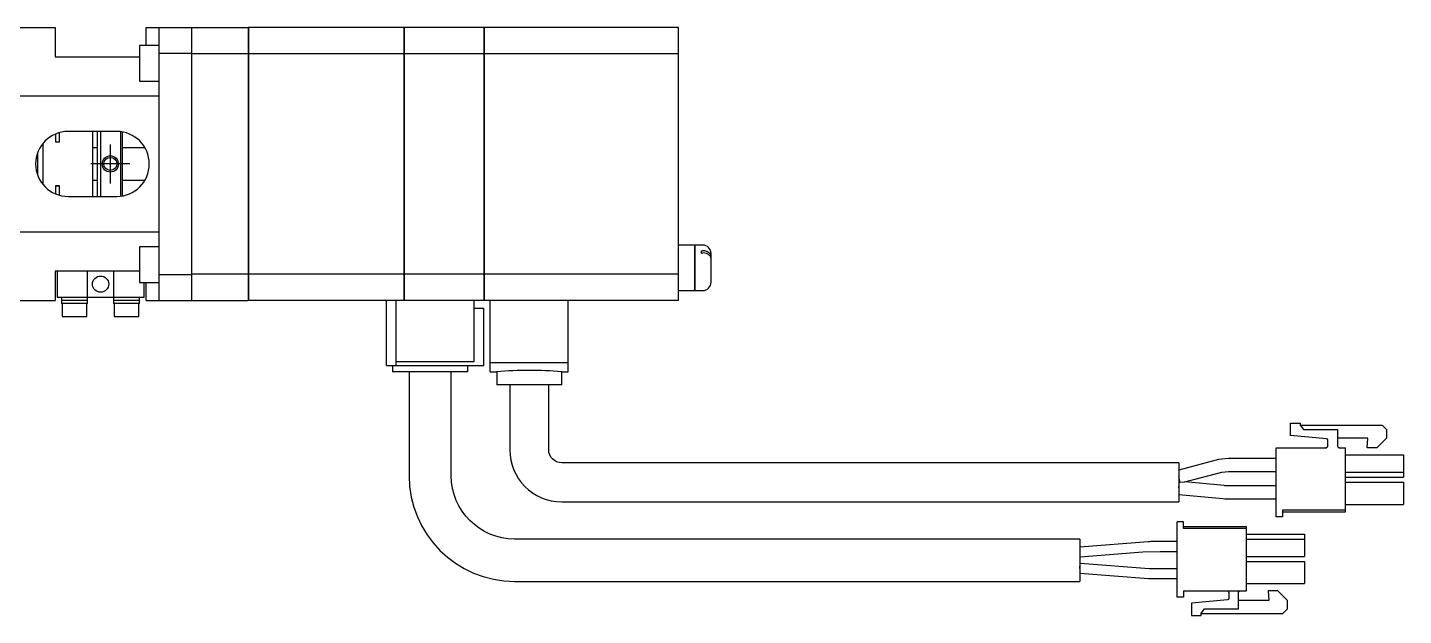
# Model space of a CAD drawing. Extents: x 0 to 805, y -8 to 496.
# Drawn here: x 593.4 to 805.3, y 307.3 to 397.8 of the extents above; entities that cross this region are included whole.
import ezdxf

# ---------------------------------------------------------------- set-up
doc = ezdxf.new("R2010")
doc.units = 0
doc.header["$LTSCALE"] = 0.5
doc.linetypes.add('CENTER', pattern=[50.8, 31.75, -6.35, 6.35, -6.35])
for name, color, linetype in [('MSM_CENTER', 1, 'CENTER'), ('MSM_CONTINUOUS', 7, 'CONTINUOUS'), ('MSM_NARROW', 5, 'CONTINUOUS')]:
    doc.layers.add(name, color=color, linetype=linetype)

msp = doc.modelspace()

# ---------------------------------------------------------------- linework, layer by layer
at = {"layer": 'MSM_CENTER'}
for p, q in [((606.15, 379.8), (606.15, 373.8)), ((609.15, 376.8), (603.15, 376.8))]:
    msp.add_line(p, q, dxfattribs=at)
at = {"layer": 'MSM_CONTINUOUS'}
for p, q in [((592.15, 397.8), (597.65, 397.8)), ((597.65, 397.8), (597.65, 393.3)), ((611.65, 395.05), (611.65, 397.8)), ((611.65, 397.8), (627.35, 397.8)), ((613.65, 355.8), (613.65, 397.8)), ((618.65, 397.8), (618.65, 355.8)), ((627.35, 397.8), (627.35, 355.8)), ((627.4, 397.75), (627.35, 397.75)), ((651.35, 397.8), (627.4, 397.8)), ((627.4, 397.8), (627.4, 355.8)), ((651.35, 397.8), (651.35, 355.8)), ((651.4, 397.75), (651.35, 397.75)), ((663.65, 397.8), (651.4, 397.8)), ((651.4, 397.8), (651.4, 355.8)), ((663.65, 397.8), (663.65, 355.8)), ((663.7, 397.75), (663.65, 397.75)), ((663.7, 397.8), (663.7, 355.8)), ((693.65, 397.8), (663.7, 397.8)), ((693.65, 355.8), (693.65, 397.8)), ((610.65, 395.05), (610.65, 389.55)), ((613.65, 395.05), (610.65, 395.05)), ((597.65, 393.3), (610.65, 393.3)), ((618.65, 393.8), (613.65, 393.8)), ((627.35, 393.77), (618.65, 393.77)), ((627.4, 393.51), (627.35, 393.51)), ((651.35, 393.77), (627.4, 393.77)), ((651.4, 393.51), (651.35, 393.51)), ((663.65, 393.77), (651.4, 393.77)), ((663.7, 393.51), (663.65, 393.51)), ((693.65, 393.77), (663.7, 393.77)), ((610.65, 389.55), (613.65, 389.55)), ((591.15, 387.3), (613.65, 387.3)), ((597.75, 380.13), (597.75, 381.42)), ((598.25, 381.6), (598.25, 380.13)), ((607.15, 381.8), (599.65, 381.8)), ((603.45, 371.8), (603.45, 381.8)), ((604.15, 381.8), (604.15, 371.8)), ((604.65, 381.8), (604.65, 371.8)), ((607.75, 371.83), (607.75, 381.76)), ((607.95, 381.73), (607.95, 371.86)), ((595.75, 379.93), (595.75, 373.67)), ((598.25, 380.15), (597.75, 380.15)), ((598.25, 380.13), (597.75, 380.13)), ((604.15, 379.3), (603.45, 379.3)), ((611.48, 379.3), (607.95, 379.3)), ((594.95, 378.05), (594.81, 378.05)), ((594.95, 378.5), (594.95, 375.09)), ((594.81, 375.55), (594.95, 375.55)), ((597.75, 372.17), (597.75, 373.46)), ((597.75, 373.46), (598.25, 373.46)), ((597.75, 373.45), (598.25, 373.45)), ((598.25, 373.46), (598.25, 372)), ((603.45, 374.3), (604.15, 374.3)), ((607.95, 374.3), (611.48, 374.3)), ((599.65, 371.8), (607.15, 371.8)), ((613.65, 366.3), (591.15, 366.3)), ((610.65, 364.05), (610.65, 358.55)), ((613.65, 364.05), (610.65, 364.05)), ((696.15, 364.3), (693.65, 364.3)), ((696.15, 357.3), (696.15, 364.3)), ((696.2, 364.25), (696.15, 364.25)), ((696.2, 357.3), (696.2, 364.3)), ((697.35, 364.3), (696.2, 364.3)), ((697.15, 363.44), (697.35, 363.44)), ((697.15, 363.09), (697.15, 363.44)), ((697.15, 363.09), (697.35, 363.09)), ((698.65, 358.6), (698.65, 363)), ((610.65, 360.3), (597.65, 360.3)), ((597.65, 360.3), (597.65, 355.8)), ((597.95, 360.3), (597.95, 356.3)), ((602.65, 355.3), (602.65, 360.3)), ((606.65, 360.3), (606.65, 355.3)), ((610.65, 358.55), (613.65, 358.55)), ((611.35, 356.3), (611.35, 358.55)), ((611.65, 355.8), (611.65, 358.55)), ((613.65, 359.8), (618.65, 359.8)), ((627.35, 359.83), (618.65, 359.83)), ((627.4, 360.08), (627.35, 360.08)), ((651.35, 359.83), (627.4, 359.83)), ((651.4, 360.08), (651.35, 360.08)), ((663.65, 359.83), (651.4, 359.83)), ((663.7, 360.08), (663.65, 360.08)), ((693.65, 359.83), (663.7, 359.83)), ((597.95, 356.3), (611.35, 356.3)), ((598.65, 356.3), (598.65, 355.3)), ((610.65, 355.3), (610.65, 356.3)), ((693.65, 357.3), (696.15, 357.3)), ((696.15, 357.35), (696.2, 357.35)), ((696.2, 357.3), (697.35, 357.3)), ((592.15, 355.8), (597.65, 355.8)), ((602.65, 355.8), (598.65, 355.8)), ((602.65, 355.3), (598.65, 355.3)), ((598.75, 355.3), (598.75, 353.3)), ((602.55, 353.3), (602.55, 355.3)), ((610.65, 355.8), (606.65, 355.8)), ((610.65, 355.3), (606.65, 355.3)), ((606.75, 355.3), (606.75, 353.3)), ((610.55, 353.3), (610.55, 355.3)), ((611.65, 355.8), (627.35, 355.8)), ((627.4, 355.85), (627.35, 355.85)), ((663.65, 355.8), (627.4, 355.8)), ((648.65, 345.8), (648.65, 355.8)), ((650.15, 345.8), (650.15, 355.8)), ((651.4, 355.85), (651.35, 355.85)), ((662.15, 346.4), (662.15, 355.8)), ((662.15, 354.6), (663.65, 354.6)), ((663.7, 355.85), (663.65, 355.85)), ((663.65, 345.8), (663.65, 354.6)), ((693.65, 355.8), (663.7, 355.8)), ((664.65, 344.8), (664.65, 355.8)), ((676.65, 344.8), (676.65, 355.8)), ((598.75, 353.3), (602.55, 353.3)), ((606.75, 353.3), (610.55, 353.3)), ((648.65, 345.8), (663.65, 345.8)), ((649.58, 345.8), (649.58, 344.8)), ((650.15, 346.4), (662.15, 346.4)), ((661.22, 344.8), (661.22, 345.8)), ((664.65, 346.23), (676.65, 346.23)), ((661.22, 344.8), (649.58, 344.8)), ((652.15, 344.8), (652.15, 328.8)), ((658.65, 328.8), (658.65, 344.8)), ((664.65, 344.8), (665.65, 344.8)), ((665.65, 344.8), (665.65, 342.8)), ((675.65, 344.8), (676.65, 344.8)), ((675.65, 342.8), (675.65, 344.8)), ((675.65, 342.8), (665.65, 342.8)), ((667.65, 342.8), (667.65, 332.8)), ((673.65, 332.8), (673.65, 342.8)), ((787.85, 334.98), (787.85, 336.9)), ((787.85, 336.9), (789.35, 336.9)), ((787.85, 336.9), (789.35, 336.9)), ((789.35, 336.9), (789.35, 336.6)), ((793.42, 334.5), (787.85, 334.98)), ((789.35, 336.6), (789.85, 335.9)), ((789.35, 336.6), (789.85, 335.9)), ((789.35, 336.6), (801.95, 336.6)), ((789.35, 336.6), (801.95, 336.6)), ((789.85, 335.9), (795.1, 335.9)), ((789.85, 335.9), (795.1, 335.9)), ((795.1, 335.9), (795.1, 333.4)), ((801.95, 336.6), (802.65, 335.9)), ((801.95, 336.6), (802.65, 335.9)), ((802.65, 335.9), (802.65, 334.6)), ((785.65, 333.1), (793.3, 333.1)), ((785.65, 322.5), (785.65, 333.1)), ((785.65, 333.1), (793.3, 333.1)), ((793.31, 333.1), (793.3, 333.1)), ((793.6, 333.4), (793.6, 334.3)), ((799.78, 334.6), (795.1, 334.6)), ((795.4, 333.1), (796.35, 333.1)), ((795.4, 333.1), (795.4, 333.1)), ((795.4, 333.1), (796.35, 333.1)), ((796.35, 323.25), (796.35, 333.1)), ((799.65, 333.1), (799.78, 334.6)), ((799.65, 333.1), (799.78, 334.6)), ((801.15, 333.1), (799.65, 333.1)), ((802.65, 334.6), (801.15, 333.1)), ((770.65, 330.8), (675.65, 330.8)), ((776.78, 331.28), (770.65, 329.68)), ((770.65, 330.8), (770.65, 324.8)), ((778.29, 331.47), (776.78, 331.28)), ((785.65, 331.47), (778.29, 331.47)), ((796.35, 332), (805.25, 332)), ((796.35, 332), (805.25, 332)), ((805.25, 332), (805.25, 328.6)), ((770.87, 327.8), (770.65, 328.65)), ((771.6, 327.86), (777.28, 329.34)), ((777.28, 329.34), (778.29, 329.47)), ((778.29, 329.47), (785.65, 329.47)), ((796.35, 329.35), (805.25, 329.35)), ((796.35, 328.6), (805.25, 328.6)), ((770.65, 326.95), (770.75, 327.94)), ((770.84, 327.93), (770.75, 327.94)), ((770.87, 327.8), (771.6, 327.86)), ((777.65, 327.28), (771.6, 327.86)), ((777.75, 327.27), (777.65, 327.28)), ((785.65, 327.27), (777.75, 327.27)), ((796.35, 327.8), (805.25, 327.8)), ((796.35, 327.8), (805.25, 327.8)), ((805.25, 327.8), (805.25, 324.4)), ((675.65, 324.8), (770.65, 324.8)), ((770.65, 325.94), (777.46, 325.29)), ((777.46, 325.29), (777.75, 325.27)), ((777.75, 325.27), (785.65, 325.27)), ((796.35, 324.4), (805.25, 324.4)), ((786.65, 322.5), (785.65, 322.5)), ((796.35, 323.5), (786.65, 323.5)), ((786.65, 323.5), (786.65, 322.5)), ((786.65, 323.25), (796.35, 323.25)), ((771.4, 321.7), (770.4, 321.7)), ((770.4, 310.1), (770.4, 321.7)), ((771.4, 320.7), (771.4, 321.7)), ((781.1, 320.95), (771.4, 320.95)), ((781.1, 320.7), (771.4, 320.7)), ((781.1, 311.1), (781.1, 320.95)), ((755.4, 319.05), (668.4, 319.05)), ((755.4, 319.05), (755.4, 312.55)), ((765.95, 318.64), (755.4, 317.8)), ((770.4, 318.67), (766.8, 318.67)), ((781.1, 319.8), (790, 319.8)), ((781.1, 319.05), (790, 319.05)), ((790, 319.8), (790, 316.4)), ((755.46, 316.3), (765.14, 317.07)), ((765.14, 317.07), (767.77, 317.17)), ((767.77, 317.17), (770.4, 317.17)), ((781.1, 316.4), (790, 316.4)), ((755.4, 314.55), (755.46, 315.3)), ((755.4, 313.8), (765.97, 313)), ((766.08, 314.5), (755.46, 315.3)), ((770.4, 314.47), (766.78, 314.47)), ((781.1, 315.6), (790, 315.6)), ((790, 315.6), (790, 312.2)), ((668.4, 312.55), (755.4, 312.55)), ((766.78, 312.97), (770.4, 312.97)), ((781.1, 312.2), (790, 312.2)), ((771.4, 310.1), (770.4, 310.1)), ((771.4, 311.1), (781.1, 311.1)), ((771.4, 311.1), (771.4, 310.1)), ((778.17, 309.7), (772.6, 309.21)), ((778.35, 310.8), (778.35, 309.9)), ((779.85, 308.3), (779.85, 310.8)), ((784.53, 309.6), (779.85, 309.6)), ((784.4, 311.1), (784.53, 309.6)), ((785.9, 311.1), (784.4, 311.1)), ((787.4, 309.6), (785.9, 311.1)), ((787.4, 308.3), (787.4, 309.6)), ((772.6, 309.21), (772.6, 307.3)), ((772.6, 307.3), (774.1, 307.3)), ((774.1, 307.6), (774.6, 308.3)), ((774.1, 307.3), (774.1, 307.6)), ((774.1, 307.6), (786.7, 307.6)), ((774.6, 308.3), (779.85, 308.3)), ((786.7, 307.6), (787.4, 308.3))]:
    msp.add_line(p, q, dxfattribs=at)
for centre, radius in [((606.15, 376.8), 1.01), ((604.65, 358.3), 1.25)]:
    msp.add_circle(centre, radius, dxfattribs=at)
for centre, radius, start, end in [((599.65, 376.8), 5, 90, 270), ((607.15, 376.8), 5, 270, 90), ((697.35, 363), 1.3, 0, 90), ((697.43, 362.04), 1.41, 41.3743, 92.8178), ((697.44, 361.71), 1.39, 42.8199, 93.04), ((697.9, 362.14), 0.754, 5.8166, 41.8939), ((697.9, 362.5), 0.751, 1.7681, 38.8955), ((697.35, 358.6), 1.3, 270, 360), ((670.66, 284.75), 60.26, 90.0102, 94.77), ((670.64, 284.78), 60.23, 85.2289, 89.9909), ((675.65, 332.8), 8, 180, 270), ((793.3, 333.4), 0.3, 270, 0), ((793.4, 334.3), 0.2, 0, 85), ((795.4, 333.4), 0.3, 180, 270), ((795.4, 333.4), 0.3, 180, 270), ((668.4, 328.8), 16.25, 180, 270), ((766.8, 307.92), 10.75, 90, 94.548), ((755.46, 316.38), 0.0794, 220.0112, 269.0474), ((755.46, 315.22), 0.0796, 91.2702, 136.9066), ((766.78, 323.72), 10.75, 265.7108, 270)]:
    msp.add_arc(centre, radius, start, end, dxfattribs=at)
at = {"layer": 'MSM_CONTINUOUS', "extrusion": (0, 0, -1)}
for centre, radius, start, end in [((-675.65, 332.8), 2, 270, 0), ((-793.3, 333.4), 0.3, 180, 270), ((-793.3, 333.4), 0.3, 180, 270), ((-795.4, 333.4), 0.3, 270, 0), ((-795.4, 333.4), 0.3, 270, 0), ((-668.4, 328.8), 9.75, 270, 0), ((-766.78, 323.72), 9.25, 270, 274.2892), ((-778.05, 310.8), 0.3, 90, 180), ((-778.15, 309.9), 0.2, 180, 265), ((-780.15, 310.8), 0.3, 0, 90)]:
    msp.add_arc(centre, radius, start, end, dxfattribs=at)
at = {"layer": 'MSM_NARROW'}
msp.add_circle((606.15, 376.8), 1.25, dxfattribs=at)

doc.saveas('drawing.dxf')
